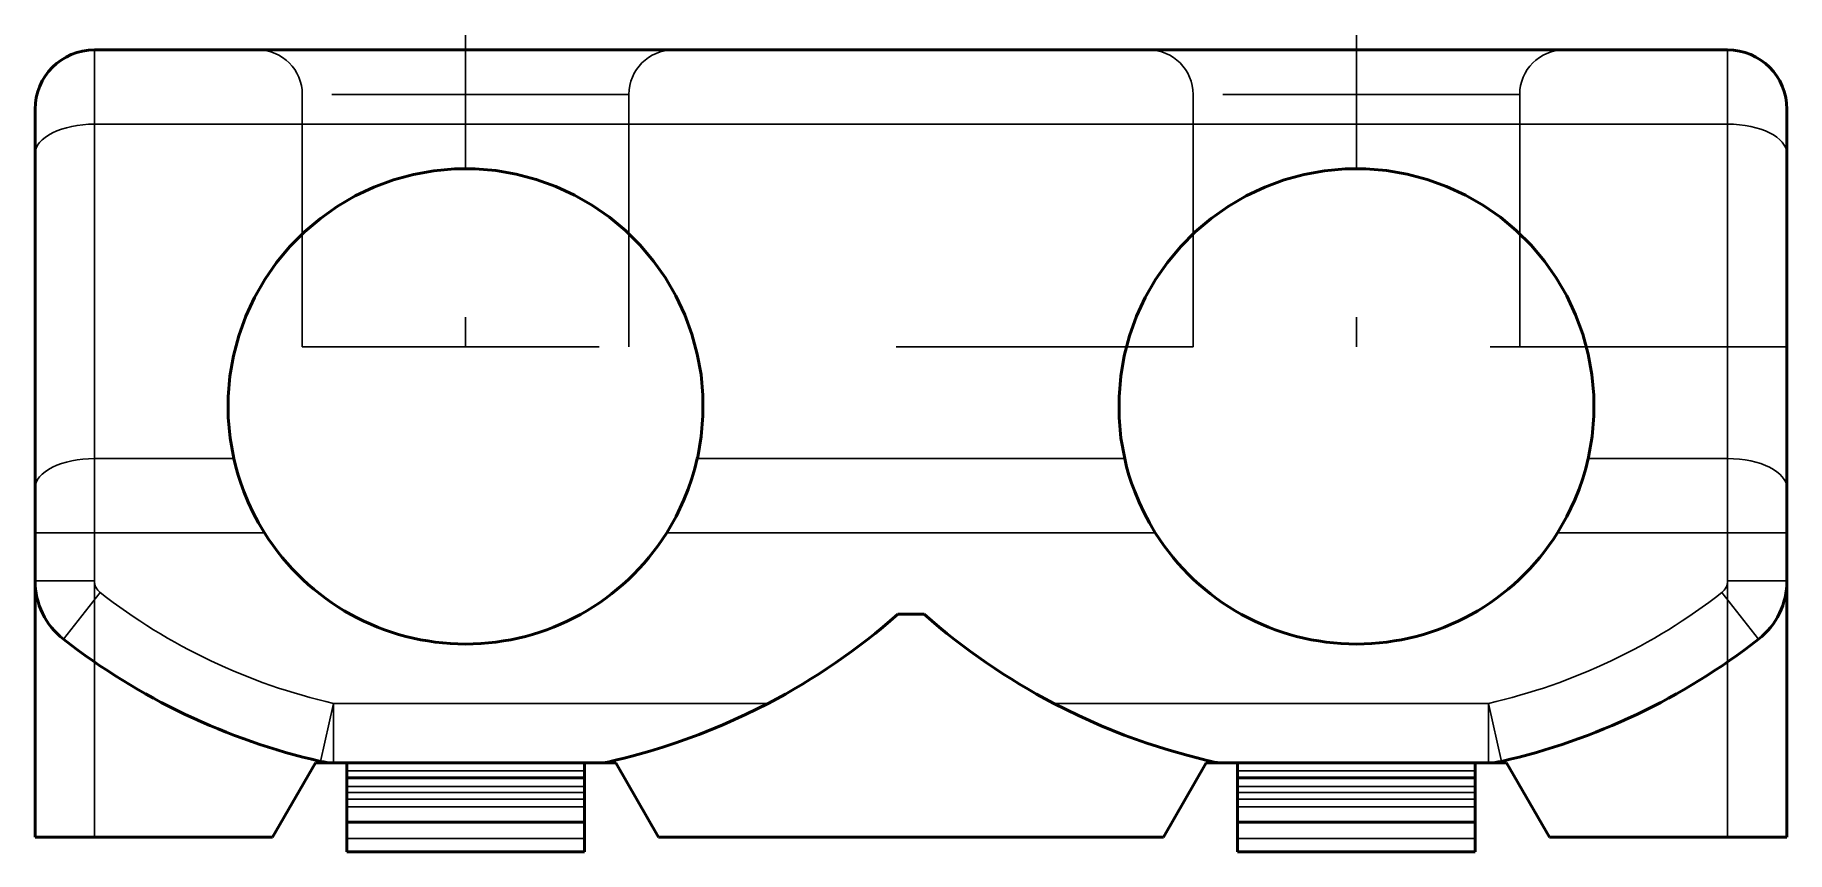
# Model space of a CAD drawing. Header units: millimetres. Extents: x -5.9 to 0, y -0.05 to 2.7.
import ezdxf

# ---------------------------------------------------------------- set-up
doc = ezdxf.new("R2010")
doc.units = ezdxf.units.MM
doc.linetypes.add('Center', pattern=[1.5, 0.45, -0.5, 0.05, -0.5])
doc.linetypes.add('Dashed', pattern=[2, 1, -1])
for name, color, linetype, lineweight in [('AM_0', 7, 'Continuous', 50), ('AM_4', 3, 'Continuous', 25), ('AM_7', 7, 'Center', 25), ('AM_9', 6, 'Dashed', 25)]:
    doc.layers.add(name, color=color, linetype=linetype, lineweight=lineweight)

msp = doc.modelspace()

# ---------------------------------------------------------------- linework, layer by layer
at = {"layer": 'AM_0'}
for p, q in [((-5.7, 2.65), (-0.2, 2.65)), ((-5.9, 2.45), (-5.9, 0)), ((0, 0), (0, 2.45)), ((-2.9052, 0.75), (-2.9948, 0.75)), ((-5.1, 0), (-4.9557, 0.25)), ((-4.9557, 0.25), (-3.9443, 0.25)), ((-4.85, -0.05), (-4.85, 0.25)), ((-4.05, -0.05), (-4.05, 0.25)), ((-3.9443, 0.25), (-3.8, 0)), ((-2.1, 0), (-1.9557, 0.25)), ((-1.9557, 0.25), (-0.9443, 0.25)), ((-1.85, -0.05), (-1.85, 0.25)), ((-1.05, -0.05), (-1.05, 0.25)), ((-0.9443, 0.25), (-0.8, 0)), ((-4.85, 0.2), (-4.05, 0.2)), ((-1.85, 0.2), (-1.05, 0.2)), ((-5.9, 0), (-5.1, 0)), ((-4.85, 0.05), (-4.05, 0.05)), ((-3.8, 0), (-2.1, 0)), ((-1.85, 0.05), (-1.05, 0.05)), ((-0.8, 0), (0, 0)), ((-4.85, -0.05), (-4.05, -0.05)), ((-1.85, -0.05), (-1.05, -0.05))]:
    msp.add_line(p, q, dxfattribs=at)
for points in [[(-5.2304, 1.2742), (-5.2428, 1.3429), (-5.2491, 1.4124), (-5.2494, 1.4822), (-5.2435, 1.5517), (-5.2316, 1.6205), (-5.2138, 1.6879), (-5.1902, 1.7536), (-5.1609, 1.817), (-5.1262, 1.8775), (-5.0864, 1.9348), (-5.0417, 1.9884), (-4.9925, 2.038), (-4.9392, 2.083), (-4.8822, 2.1232), (-4.8218, 2.1583), (-4.7587, 2.188), (-4.6932, 2.2121), (-4.6258, 2.2304), (-4.5571, 2.2428), (-4.4876, 2.2491), (-4.4178, 2.2494), (-4.3483, 2.2435), (-4.2795, 2.2316), (-4.2121, 2.2138), (-4.1464, 2.1902), (-4.083, 2.1609), (-4.0225, 2.1262), (-3.9652, 2.0864), (-3.9116, 2.0417), (-3.862, 1.9925), (-3.817, 1.9392), (-3.7768, 1.8822), (-3.7417, 1.8218), (-3.712, 1.7587), (-3.6879, 1.6932), (-3.6696, 1.6258), (-3.6572, 1.5571), (-3.6509, 1.4876), (-3.6506, 1.4178), (-3.6565, 1.3483), (-3.6684, 1.2795), (-3.6696, 1.2742)], [(-2.2304, 1.2742), (-2.2428, 1.3429), (-2.2491, 1.4124), (-2.2494, 1.4822), (-2.2435, 1.5517), (-2.2316, 1.6205), (-2.2138, 1.6879), (-2.1902, 1.7536), (-2.1609, 1.817), (-2.1262, 1.8775), (-2.0864, 1.9348), (-2.0417, 1.9884), (-1.9925, 2.038), (-1.9392, 2.083), (-1.8822, 2.1232), (-1.8218, 2.1583), (-1.7587, 2.188), (-1.6932, 2.2121), (-1.6258, 2.2304), (-1.5571, 2.2428), (-1.4876, 2.2491), (-1.4178, 2.2494), (-1.3483, 2.2435), (-1.2795, 2.2316), (-1.2121, 2.2138), (-1.1464, 2.1902), (-1.083, 2.1609), (-1.0225, 2.1262), (-0.9652, 2.0864), (-0.9116, 2.0417), (-0.862, 1.9925), (-0.817, 1.9392), (-0.7768, 1.8822), (-0.7417, 1.8218), (-0.712, 1.7587), (-0.6879, 1.6932), (-0.6696, 1.6258), (-0.6572, 1.5571), (-0.6509, 1.4876), (-0.6506, 1.4178), (-0.6565, 1.3483), (-0.6684, 1.2795), (-0.6696, 1.2742)], [(-5.1272, 1.0242), (-5.1471, 1.0575), (-5.1652, 1.0916), (-5.1819, 1.1271), (-5.1967, 1.163), (-5.2069, 1.191), (-5.2159, 1.2188), (-5.2238, 1.2468), (-5.2304, 1.2742)], [(-3.6696, 1.2742), (-3.6778, 1.2408), (-3.6879, 1.2067), (-3.7003, 1.1709), (-3.7146, 1.135), (-3.7411, 1.0792), (-3.7728, 1.0242)], [(-2.1272, 1.0242), (-2.1471, 1.0575), (-2.1652, 1.0916), (-2.1819, 1.1271), (-2.1967, 1.163), (-2.2069, 1.191), (-2.2159, 1.2188), (-2.2238, 1.2468), (-2.2304, 1.2742)], [(-0.6696, 1.2742), (-0.6778, 1.2408), (-0.6879, 1.2067), (-0.7003, 1.1709), (-0.7146, 1.135), (-0.7411, 1.0792), (-0.7728, 1.0242)], [(-3.4314, 0.45), (-3.5072, 0.4123), (-3.5838, 0.3777), (-3.663, 0.3456), (-3.7423, 0.3169), (-3.7863, 0.3025), (-3.83, 0.2892), (-3.8897, 0.2725), (-3.9155, 0.2659), (-3.9404, 0.2598), (-3.9542, 0.2566), (-3.9668, 0.2537), (-3.9786, 0.2511), (-3.9833, 0.2501), (-3.9836, 0.25)], [(-1.9164, 0.25), (-1.9191, 0.2506), (-1.9292, 0.2528), (-1.9423, 0.2558), (-1.9576, 0.2594), (-1.9863, 0.2664), (-2.0165, 0.2742), (-2.0802, 0.2922), (-2.1556, 0.3162), (-2.2316, 0.3435), (-2.3092, 0.3747), (-2.3863, 0.4092), (-2.4276, 0.4291), (-2.4686, 0.45)]]:
    msp.add_lwpolyline(points, dxfattribs=at)
for centre, radius, start, end in [((-5.7, 2.45), 0.2, 90, 180), ((-0.2, 2.45), 0.2, 0, 90), ((-4.45, 1.45), 0.8, 212.1604, 327.8396), ((-1.45, 1.45), 0.8, 212.1604, 327.8396), ((-5.65, 0.863), 0.25, 180, 232.02013), ((-0.25, 0.863), 0.25, 307.97987, 0), ((-4.45, 2.4), 2.2, 297.5802, 311.40962), ((-1.45, 2.4), 2.2, 228.59038, 242.4198), ((-4.45, 2.4), 2.2, 232.02013, 257.16143), ((-1.45, 2.4), 2.2, 282.83857, 307.97987), ((-4.8944, 0.45), 0.2, 257.16143, 270), ((-1.0056, 0.45), 0.2, 270, 282.83857)]:
    msp.add_arc(centre, radius, start, end, dxfattribs=at)
at = {"layer": 'AM_4'}
for p, q in [((-5.7, 2.65), (-5.7, 0.863)), ((-0.2, 0.863), (-0.2, 2.65)), ((-5.7, 2.4), (-0.2, 2.4)), ((-5.7, 1.2742), (-5.2304, 1.2742)), ((-3.6696, 1.2742), (-2.2304, 1.2742)), ((-0.6696, 1.2742), (-0.2, 1.2742)), ((-5.9, 1.0242), (-5.1272, 1.0242)), ((-3.7728, 1.0242), (-2.1272, 1.0242)), ((0, 1.0242), (-0.7728, 1.0242)), ((-5.9, 0.863), (-5.7, 0.863)), ((0, 0.863), (-0.2, 0.863)), ((-5.8038, 0.6659), (-5.6808, 0.8235)), ((-0.0962, 0.6659), (-0.2192, 0.8235)), ((-4.9389, 0.255), (-4.8944, 0.45)), ((-4.8944, 0.45), (-4.8944, 0.25)), ((-4.8944, 0.45), (-3.4314, 0.45)), ((-2.4686, 0.45), (-1.0056, 0.45)), ((-0.9611, 0.255), (-1.0056, 0.45)), ((-1.0056, 0.25), (-1.0056, 0.45)), ((-4.85, 0.2227), (-4.05, 0.2227)), ((-1.85, 0.2227), (-1.05, 0.2227))]:
    msp.add_line(p, q, dxfattribs=at)
for centre, radius, start, end in [((-5.65, 0.863), 0.05, 180, 232.02013), ((-0.25, 0.863), 0.05, 307.97987, 360), ((-4.45, 2.4), 2, 232.02013, 257.16143), ((-1.45, 2.4), 2, 282.83857, 307.97987)]:
    msp.add_arc(centre, radius, start, end, dxfattribs=at)
for centre, major_axis, start_param, end_param in [((-5.7, 2.3), (0.2, 0), 1.570796, 3.141593), ((-0.2, 2.3), (-0.2, 0), 3.141593, 4.712389), ((-5.7, 1.1742), (0.2, 0), 1.570796, 3.141593), ((-0.2, 1.1742), (-0.2, 0), 3.141593, 4.712389)]:
    msp.add_ellipse(centre, major_axis=major_axis, ratio=0.5, start_param=start_param, end_param=end_param, dxfattribs=at)
at = {"layer": 'AM_7'}
for p, q in [((-4.45, 2.7), (-4.45, 1.6)), ((-1.45, 2.7), (-1.45, 1.6))]:
    msp.add_line(p, q, dxfattribs=at)
at = {"layer": 'AM_9'}
for p, q in [((-5, 2.5), (-5, 1.65)), ((-3.9, 2.5), (-5, 2.5)), ((-3.9, 1.65), (-3.9, 2.5)), ((-2, 2.5), (-2, 1.65)), ((-0.9, 2.5), (-2, 2.5)), ((-0.9, 1.65), (-0.9, 2.5)), ((0, 1.65), (-5.9, 1.65)), ((-5.7, 0), (-5.7, 0.863)), ((-0.2, 0.863), (-0.2, 0)), ((-4.85, 0.1698), (-4.05, 0.1698)), ((-4.85, 0.15), (-4.05, 0.15)), ((-4.85, 0.1273), (-4.05, 0.1273)), ((-1.85, 0.1698), (-1.05, 0.1698)), ((-1.85, 0.15), (-1.05, 0.15)), ((-1.85, 0.1273), (-1.05, 0.1273)), ((-4.85, 0.1024), (-4.05, 0.1024)), ((-1.85, 0.1024), (-1.05, 0.1024)), ((-4.85, -0.0045), (-4.05, -0.0045)), ((-1.85, -0.0045), (-1.05, -0.0045))]:
    msp.add_line(p, q, dxfattribs=at)
for centre, start, end in [((-5.15, 2.5), 360, 90), ((-3.75, 2.5), 90, 180), ((-2.15, 2.5), 360, 90), ((-0.75, 2.5), 90, 180)]:
    msp.add_arc(centre, 0.15, start, end, dxfattribs=at)

doc.saveas('drawing.dxf')
